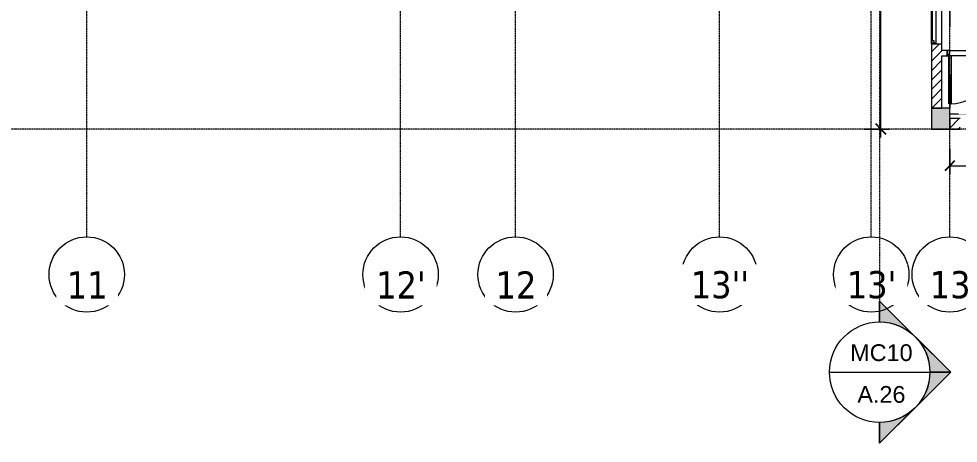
# Model space of a CAD drawing. Header units: millimetres. Extents: x 1591 to 240306, y -15958 to 82755.
# Drawn here: x 109654 to 127616, y 11230 to 19344 of the extents above; entities that cross this region are included whole.
import ezdxf

# ---------------------------------------------------------------- set-up
doc = ezdxf.new("R2010")
doc.units = ezdxf.units.MM
for name, pattern in [('Dash 1_8_', [6.35, 3.175, -3.175]), ('Dash Dot 3_16_', [7.9375, 4.7625, -1.5875, 0, -1.5875]), ('Grid Line', [22.225, 12.7, -3.175, 3.175, -3.175])]:
    doc.linetypes.add(name, pattern=pattern)
for name, color, linetype, lineweight in [('0-1', 7, 'Continuous', 5), ('A-ANNO-DIMS', 211, 'Continuous', 9), ('A-ANNO-DIMS-160', 211, 'Continuous', 9), ('A-AREA', 32, 'Dash 1_8_', 9), ('A-DETL-GENF-2', 1, 'Continuous', 9), ('A-DOOR-3', 1, 'Continuous', 9), ('A-DOOR-FRAM-1', 1, 'Continuous', 9), ('A-GLAZ', 151, 'Continuous', 9), ('A-WALL', 113, 'Continuous', 9), ('A-WALL-3', 113, 'Continuous', 18), ('A-WALL-PATT-2', 111, 'Continuous', 9), ('G-ANNO-SYMB', 111, 'Continuous', 9), ('G-ANNO-SYMB-1', 111, 'Dash Dot 3_16_', 18), ('S-COLS-1', 52, 'Continuous', 5), ('S-COLS-2', 7, 'Continuous', 18), ('S-GRID-1', 1, 'Grid Line', 9), ('S-GRID-IDEN', 1, 'Continuous', 9)]:
    doc.layers.add(name, color=color, linetype=linetype, lineweight=lineweight)
doc.styles.add('Arial_5', font='arial_0.ttf', dxfattribs={"height": 320})
doc.styles.add('Tahoma_B', font='tahomabd_0.ttf', dxfattribs={"height": 520})
doc.styles.add('UTM Avo', font='UTM Avo.ttf', dxfattribs={"width": 0.9, "height": 400})
doc.dimstyles.new('1_Dim_chi_tiet_2_5', dxfattribs={"dimscale": 304.8, "dimtxt": 399.720379, "dimasz": 0.629921, "dimexe": 0.524934, "dimexo": 0.0625, "dimgap": 0.052493, "dimtad": 1, "dimdec": 0, "dimrnd": 5, "dimzin": 0, "dimdsep": 46, "dimtxsty": 'UTM Avo', "dimblk1": 'OBLIQUE', "dimblk2": 'OBLIQUE', "dimsah": 1, "dimcen": 0.09, "dimdle": 0.524934, "dimazin": 0, "dimtfac": 1, "dimtdec": 4, "dimtix": 1, "dimtmove": 0, "dimatfit": 3, "dimfxl": 1.049869, "dimfxlon": 1, "dimtvp": 1, "dimtolj": 1, "dimtzin": 0, "dimarcsym": 2})
pattern_1 = [(45, (11001.35, 0), (-90.50967, 90.50967), [])]

# ---------------------------------------------------------------- blocks, each defined once
blk = doc.blocks.new('NCV_TKTC_KET CAU_rvt-1-TKCS_MB TẦNG 3-4')
at = {"layer": 'S-COLS-1'}
blk.add_hatch(color=256, dxfattribs=at).paths.add_polyline_path([(116453, 17237), (116453, 17637), (116103, 17637), (116103, 17237)])
at = {"layer": 'S-COLS-2'}
for p, q in [((116453, 17637), (116103, 17637)), ((116103, 17637), (116103, 17237)), ((116453, 17237), (116453, 17637)), ((116103, 17237), (116453, 17237))]:
    blk.add_line(p, q, dxfattribs=at)
blk = doc.blocks.new('FD_04 - FD_04-900x2200mm-4731490-TKCS_MB TẦNG 3-4')
at = {"layer": 'A-DETL-GENF-2'}
for p, q in [((420, 50), (420, 970)), ((420, 970), (460, 970)), ((460, 970), (460, 50)), ((460, 50), (420, 50))]:
    blk.add_line(p, q, dxfattribs=at)
blk.add_arc((460, 50), 920, 92.4919, 180, dxfattribs=at)
at = {"layer": 'A-DOOR-FRAM-1'}
for p, q in [((-460, 50), (-495, 50)), ((-495, 50), (-495, -50)), ((-460, 10), (-460, 50)), ((-450, 10), (-460, 10)), ((-450, -50), (-450, 10)), ((460, 10), (450, 10)), ((450, 10), (450, -50)), ((495, 50), (460, 50)), ((460, 50), (460, 10)), ((495, -50), (495, 50)), ((-495, -50), (-450, -50)), ((450, -50), (495, -50))]:
    blk.add_line(p, q, dxfattribs=at)
blk = doc.blocks.new('1_FAMILY RVT - W01-WxH 1400x1400xmm-389822-TKCS_MB TẦNG 3-4')
at = {"layer": 'A-GLAZ'}
for p, q in [((248.4, 172.39), (299.2, 197.79)), ((-700, 96.19), (-700, -103.81)), ((700, 96.19), (-700, 96.19)), ((-700, 96.19), (-636.5, 96.19)), ((-700, 7.29), (-680.95, 7.29)), ((-680.95, 96.19), (-680.95, 7.29)), ((-636.5, 51.74), (-680.95, 51.74)), ((-680.95, 7.29), (-22.225, 7.29)), ((-636.5, 96.19), (-22.225, 96.19)), ((-636.5, 96.19), (-636.5, 51.74)), ((-636.5, 73.965), (-22.225, 73.965)), ((-22.225, 7.29), (-22.225, 96.19)), ((-22.225, 96.19), (22.225, 96.19)), ((22.225, 51.74), (-22.225, 51.74)), ((-22.225, 7.29), (22.225, 7.29)), ((22.225, 96.19), (680.95, 96.19)), ((22.225, 96.19), (22.225, 7.29)), ((22.225, 29.515), (636.5, 29.515)), ((22.225, 7.29), (636.5, 7.29)), ((248.4, 172.39), (299.2, 146.99)), ((248.4, 172.39), (451.6, 172.39)), ((636.5, 51.74), (636.5, 7.29)), ((680.95, 51.74), (636.5, 51.74)), ((636.5, 7.29), (700, 7.29)), ((680.95, 96.19), (700, 96.19)), ((680.95, 96.19), (680.95, 7.29)), ((700, -103.81), (700, 96.19)), ((-700, -103.81), (700, -103.81))]:
    blk.add_line(p, q, dxfattribs=at)
blk = doc.blocks.new('Grid - M_Grid Head - Circle-353313-TKCS_MB TẦNG 3-4')
at = {"layer": 'S-GRID-IDEN'}
blk.add_circle((0, 0), 4.5, dxfattribs=at)
blk = doc.blocks.new('Section - M_Section Head - Filled-352373-TKCS_MB TẦNG 3-4')
at = {"layer": 'G-ANNO-SYMB'}
h = blk.add_hatch(color=256, dxfattribs=at)
edge = h.paths.add_edge_path()
edge.add_line((-6, 8.49), (-6, 6))
edge.add_arc((-6, 0), 6, 90, 135)
edge.add_line((-10.24, 4.24), (-6, 8.49))
h = blk.add_hatch(color=256, dxfattribs=at)
edge = h.paths.add_edge_path()
edge.add_line((-6, 8.49), (-1.76, 4.24))
edge.add_arc((-6, 0), 6, 45, 90)
edge.add_line((-6, 6), (-6, 8.49))
h = blk.add_hatch(color=256, dxfattribs=at)
edge = h.paths.add_edge_path()
edge.add_line((-14.49, 0), (-10.24, 4.24))
edge.add_arc((-6, 0), 6, 135, 180)
edge.add_line((-12, 0), (-14.49, 0))
h = blk.add_hatch(color=256, dxfattribs=at)
edge = h.paths.add_edge_path()
edge.add_line((2.49, 0), (0, 0))
edge.add_arc((-6, 0), 6, 360, 405)
edge.add_line((-1.76, 4.24), (2.49, 0))
for p, q in [((-6, 8.49), (-14.49, 0)), ((-6, 8.49), (-10.24, 4.24)), ((-6, 8.49), (2.49, 0)), ((-6, 6), (-6, 8.49)), ((-6, 8.49), (-6, 6)), ((-1.76, 4.24), (-6, 8.49)), ((-10.24, 4.24), (-14.49, 0)), ((2.49, 0), (-1.76, 4.24)), ((-14.49, 0), (-12, 0)), ((0, 0), (2.49, 0)), ((-12, 0), (-14.49, 0)), ((0, 0), (2.49, 0))]:
    blk.add_line(p, q, dxfattribs=at)
for start, end in [(360, 180), (90, 135), (45, 90), (135, 180), (360, 45), (180, 360)]:
    blk.add_arc((-6, 0), 6, start, end, dxfattribs=at)
blk = doc.blocks.new('DIMBLOCK34-TKCS_MB TẦNG 3-4')
at = {"layer": 'A-ANNO-DIMS-160', "lineweight": 25}
for p, q in [((126138, 24537), (126042, 24633)), ((126138, 24537), (126234, 24441)), ((126138, 17237), (126042, 17333)), ((126138, 17237), (126234, 17141))]:
    blk.add_line(p, q, dxfattribs=at)
at = {"layer": 'A-ANNO-DIMS-160'}
for p, q in [((126138, 17077), (126138, 24697)), ((125818, 24537), (126298, 24537)), ((126138, 24537), (125818, 24537)), ((125818, 17237), (126298, 17237)), ((126138, 17237), (125818, 17237))]:
    blk.add_line(p, q, dxfattribs=at)
at = {"layer": 'A-ANNO-DIMS-160', "color": 0, "insert": (125619, 20339), "char_height": 400, "width": 1314.64, "attachment_point": 1, "rotation": 90, "line_spacing_factor": 1.110334, "style": 'UTM Avo'}
blk.add_mtext('7300', dxfattribs=at)
blk = doc.blocks.new('_Oblique')
at = {"color": 0, "linetype": 'ByBlock', "lineweight": -2}
blk.add_line((-0.5, -0.5), (0.5, 0.5), dxfattribs=at)
blk = doc.blocks.new('DIMBLOCK48-TKCS_MB TẦNG 3-4')
at = {"layer": 'A-ANNO-DIMS-160'}
for p, q in [((127454, 16856), (127454, 16376)), ((127454, 16536), (127454, 16856)), ((133054, 16856), (133054, 16376)), ((133054, 16536), (133054, 16856)), ((127454, 16536), (133054, 16536))]:
    blk.add_line(p, q, dxfattribs=at)
at = {"layer": 'A-ANNO-DIMS-160', "lineweight": 25}
for p, q in [((127454, 16536), (127358, 16440)), ((127454, 16536), (127550, 16632)), ((133054, 16536), (132958, 16440)), ((133054, 16536), (133150, 16632))]:
    blk.add_line(p, q, dxfattribs=at)
at = {"layer": 'A-ANNO-DIMS-160', "color": 0, "insert": (129706, 17056), "char_height": 400, "width": 1314.64, "attachment_point": 1, "line_spacing_factor": 1.110334, "style": 'UTM Avo'}
blk.add_mtext('5600', dxfattribs=at)

msp = doc.modelspace()

# ---------------------------------------------------------------- hatches: boundary and pattern name
at = {"layer": 'A-WALL-PATT-2'}
h = msp.add_hatch(dxfattribs=at)
h.set_pattern_fill('FP_1', color=256, style=0, pattern_type=2)
h.set_pattern_definition(pattern_1)
h.paths.add_polyline_path([(127103.9, 17636.9), (127303.9, 17636.9), (127303.9, 18866.9), (127103.9, 18866.9)])
h.paths.add_polyline_path([(127303.9, 20266.9), (127303.9, 20336.9), (127103.9, 20336.9), (127103.9, 20266.9)])
h = msp.add_hatch(dxfattribs=at)
h.set_pattern_fill('FP_1', color=256, style=0, pattern_type=2)
h.set_pattern_definition(pattern_1)
h.paths.add_polyline_path([(129179, 18636.9), (129503.9, 18636.9), (129503.9, 18736.9), (128393.9, 18736.9), (128393.9, 18636.9)])
h.paths.add_polyline_path([(127403.9, 18636.9), (127403.9, 18736.9), (127303.9, 18736.9), (127303.9, 18636.9)])
h = msp.add_hatch(dxfattribs=at)
h.set_pattern_fill('FP_1', color=256, style=0, pattern_type=2)
h.set_pattern_definition(pattern_1)
h.paths.add_polyline_path([(129353.9, 17236.9), (129353.9, 17436.9), (129053.9, 17436.9), (129053.9, 17236.9)])
h.paths.add_polyline_path([(127653.9, 17236.9), (127653.9, 17436.9), (127453.9, 17436.9), (127453.9, 17236.9)])

# ---------------------------------------------------------------- linework, layer by layer
at = {"layer": 'A-AREA'}
for p, q in [((127453.9, 24536.9), (127453.9, 17636.9)), ((129453.9, 17519.9), (127453.9, 17519.9))]:
    msp.add_line(p, q, dxfattribs=at)
at = {"layer": 'A-WALL'}
for p, q in [((127448.9, 18736.9), (128348.9, 18736.9)), ((128358.9, 18636.9), (127438.9, 18636.9))]:
    msp.add_line(p, q, dxfattribs=at)
at = {"layer": 'A-WALL-3'}
for p, q in [((127103.9, 18866.9), (127103.9, 17636.9)), ((127303.9, 18736.9), (127303.9, 18866.9)), ((127403.9, 18736.9), (127303.9, 18736.9)), ((127403.9, 18636.9), (127403.9, 18736.9)), ((127303.9, 17636.9), (127303.9, 18636.9)), ((127303.9, 18636.9), (127403.9, 18636.9)), ((127103.9, 17636.9), (127303.9, 17636.9)), ((127653.9, 17436.9), (127453.9, 17436.9)), ((127453.9, 17436.9), (127453.9, 17236.9)), ((127453.9, 17236.9), (127653.9, 17236.9))]:
    msp.add_line(p, q, dxfattribs=at)
at = {"layer": 'G-ANNO-SYMB'}
msp.add_line((125153.9, 12587.9), (127073.9, 12587.9), dxfattribs=at)
at = {"layer": 'S-GRID-1'}
for p, q in [((110953.9, 19175.3), (110953.9, 76690.4)), ((116953.9, 19175.3), (116953.9, 76690.4)), ((119153.9, 19175.3), (119153.9, 76690.4)), ((123054, 19175.3), (123054, 76690.4)), ((125953.9, 19175.3), (125953.9, 76690.4)), ((127453.9, 19175.3), (127453.9, 76690.4)), ((110953.9, 15175.3), (110953.9, 19175.3)), ((116953.9, 15175.3), (116953.9, 19175.3)), ((119153.9, 15175.3), (119153.9, 19175.3)), ((123054, 15175.3), (123054, 19175.3)), ((125953.9, 15175.3), (125953.9, 19175.3)), ((127453.9, 15175.3), (127453.9, 19175.3)), ((139245.7, 17236.9), (45492.6, 17236.9))]:
    msp.add_line(p, q, dxfattribs=at)

# ---------------------------------------------------------------- block references
at = {"layer": '0-1'}
msp.add_blockref('NCV_TKTC_KET CAU_rvt-1-TKCS_MB TẦNG 3-4', (11001.4, 0), dxfattribs=at)
at = {"layer": 'A-DOOR-3', "rotation": 180}
msp.add_blockref('FD_04 - FD_04-900x2200mm-4731490-TKCS_MB TẦNG 3-4', (127898.9, 18686.9), dxfattribs=at)
at = {"layer": 'A-GLAZ', "rotation": 90.00000000000007}
msp.add_blockref('1_FAMILY RVT - W01-WxH 1400x1400xmm-389822-TKCS_MB TẦNG 3-4', (127200.1, 19566.9), dxfattribs=at)
at = {"layer": 'S-GRID-IDEN', "xscale": 159.9999999999999, "yscale": 159.9999999999999, "zscale": 159.9999999999999}
for p in [(110953.9, 14455.3), (116953.9, 14455.3), (119153.9, 14455.3), (123054, 14455.3), (125953.9, 14455.3), (127453.9, 14455.3)]:
    msp.add_blockref('Grid - M_Grid Head - Circle-353313-TKCS_MB TẦNG 3-4', p, dxfattribs=at)

# ---------------------------------------------------------------- texts
at = {"layer": 'G-ANNO-SYMB', "char_height": 320, "attachment_point": 5, "line_spacing_factor": 0.936439, "style": 'Arial_5'}
for s, insert, width in [('\\pt2032,4064,6096,8128,10160,12192,14224,16256,18288,20320,22352,24384,26416,28448,30480,32512,34544,36576,38608,40640,42672,44704,46736,48768,50800,52832,54864,56896,58928,60960,62992,65024;MC10', (126147.9, 12959), 1217.6), ('\\pt2032,4064,6096,8128,10160,12192,14224,16256,18288,20320,22352,24384,26416,28448,30480,32512,34544,36576,38608,40640,42672,44704,46736,48768,50800,52832,54864,56896,58928,60960,62992,65024;A.26', (126147.9, 12160.8), 952)]:
    msp.add_mtext(s, dxfattribs=dict(at, insert=insert, width=width))

# ---------------------------------------------------------------- dimensions: what is measured, and where the dimension line sits
at = {"layer": 'A-ANNO-DIMS'}
dim = msp.add_linear_dim(base=(126138.3, 24536.9), p1=(125818.3, 17236.9), p2=(125818.3, 24536.9), angle=90, dimstyle='1_Dim_chi_tiet_2_5', override={"dimpost": '<>', "dimfxl": 7300}, dxfattribs=at)
dim.commit()
dim.dimension.update_dxf_attribs({"geometry": 'DIMBLOCK34-TKCS_MB TẦNG 3-4', "text_midpoint": (125915.3, 20886.9)})
dim = msp.add_linear_dim(base=(133053.9, 16536.3), p1=(127453.9, 16856.3), p2=(133053.9, 16856.3), dimstyle='1_Dim_chi_tiet_2_5', override={"dimpost": '<>', "dimfxl": 5600}, dxfattribs=at)
dim.commit()
dim.dimension.update_dxf_attribs({"geometry": 'DIMBLOCK48-TKCS_MB TẦNG 3-4', "text_midpoint": (130253.9, 16759.3)})

# ---------------------------------------------------------------- next in the draw order: texts
at = {"layer": 'S-GRID-IDEN', "char_height": 520, "attachment_point": 5, "line_spacing_factor": 0.996129, "style": 'Tahoma_B', "bg_fill": 3, "box_fill_scale": 1.25, "bg_fill_color": 256, "bg_fill_true_color": 13158600, "bg_fill_transparency": 0}
for s, insert, width in [('\\pt2031.9988,4063.9976,6096.0016,8128.0004,10159.9992,12191.998,14224.002,16256.0008,18287.9996,20319.9984,22352.0024,24384.0012,26416,28447.9988,30479.9976,32512.0016,34544.0004,36575.9992,38607.998,40640.002,42672.0008,44703.9996,46735.9984,48768.0024,50800.0012,52832,54863.9988,56895.9976,58928.0016,60960.0004,62991.9992,65023.998;11', (110960.6, 14255.6), 921.6), ("\\pt2031.9988,4063.9976,6096.0016,8128.0004,10159.9992,12191.998,14224.002,16256.0008,18287.9996,20319.9984,22352.0024,24384.0012,26416,28447.9988,30479.9976,32512.0016,34544.0004,36575.9992,38607.998,40640.002,42672.0008,44703.9996,46735.9984,48768.0024,50800.0012,52832,54863.9988,56895.9976,58928.0016,60960.0004,62991.9992,65023.998;12'", (116960.6, 14255.6), 1112), ('\\pt2031.9988,4063.9976,6096.0016,8128.0004,10159.9992,12191.998,14224.002,16256.0008,18287.9996,20319.9984,22352.0024,24384.0012,26416,28447.9988,30479.9976,32512.0016,34544.0004,36575.9992,38607.998,40640.002,42672.0008,44703.9996,46735.9984,48768.0024,50800.0012,52832,54863.9988,56895.9976,58928.0016,60960.0004,62991.9992,65023.998;12', (119160.6, 14255.6), 921.6), ("\\pt2031.9988,4063.9976,6096.0016,8128.0004,10159.9992,12191.998,14224.002,16256.0008,18287.9996,20319.9984,22352.0024,24384.0012,26416,28447.9988,30479.9976,32512.0016,34544.0004,36575.9992,38607.998,40640.002,42672.0008,44703.9996,46735.9984,48768.0024,50800.0012,52832,54863.9988,56895.9976,58928.0016,60960.0004,62991.9992,65023.998;13''", (123060.7, 14255.6), 1302.4), ("\\pt2031.9988,4063.9976,6096.0016,8128.0004,10159.9992,12191.998,14224.002,16256.0008,18287.9996,20319.9984,22352.0024,24384.0012,26416,28447.9988,30479.9976,32512.0016,34544.0004,36575.9992,38607.998,40640.002,42672.0008,44703.9996,46735.9984,48768.0024,50800.0012,52832,54863.9988,56895.9976,58928.0016,60960.0004,62991.9992,65023.998;13'", (125960.6, 14255.6), 1112), ('\\pt2031.9988,4063.9976,6096.0016,8128.0004,10159.9992,12191.998,14224.002,16256.0008,18287.9996,20319.9984,22352.0024,24384.0012,26416,28447.9988,30479.9976,32512.0016,34544.0004,36575.9992,38607.998,40640.002,42672.0008,44703.9996,46735.9984,48768.0024,50800.0012,52832,54863.9988,56895.9976,58928.0016,60960.0004,62991.9992,65023.998;13', (127460.6, 14255.6), 921.6)]:
    msp.add_mtext(s, dxfattribs=dict(at, insert=insert, width=width))

# ---------------------------------------------------------------- next in the draw order: linework, layer by layer
at = {"layer": 'G-ANNO-SYMB-1'}
msp.add_line((126113.9, 82373.8), (126113.9, 13547.9), dxfattribs=at)

# ---------------------------------------------------------------- next in the draw order: block references
at = {"layer": 'G-ANNO-SYMB', "extrusion": (0, 0, -1), "xscale": 159.9999999999999, "yscale": 159.9999999999999, "zscale": 159.9999999999999, "rotation": 90.00000000000053}
msp.add_blockref('Section - M_Section Head - Filled-352373-TKCS_MB TẦNG 3-4', (-126113.9, 13547.9), dxfattribs=at)

doc.saveas('drawing.dxf')
